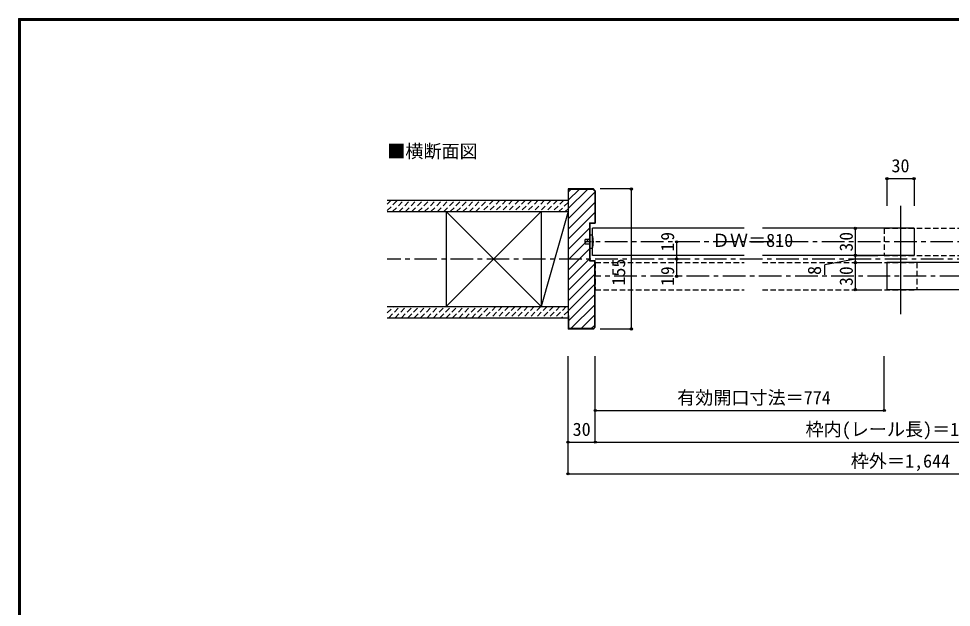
# Model space of a CAD drawing. Units: millimetres at full size, sheet at 1:5; some dimension numbers follow another scale. Extents: x -973 to 977, y -718 to 696.
# Drawn here: x -973 to 58, y 45 to 696 of the extents above; entities that cross this region are included whole.
import ezdxf
from ezdxf.enums import TextEntityAlignment as Align

# ---------------------------------------------------------------- set-up
doc = ezdxf.new("R2010")
doc.units = ezdxf.units.MM
doc.header["$LTSCALE"] = 5
doc.header["$PDMODE"] = 32
doc.header["$PDSIZE"] = 2.5
doc.linetypes.add('CHAIN1', pattern=[8, 5, -1, 1, -1])
doc.linetypes.add('DASHED1', pattern=[1.8, 1.2, -0.6])
for name, color, linetype in [('0-0_補助線', 4, 'Continuous'), ('0-1_通り芯', 4, 'CHAIN1'), ('0-2_柱', 7, 'Continuous'), ('0-3_仕上げ', 2, 'Continuous'), ('0-4_枠', 3, 'Continuous'), ('0-6_扉', 6, 'Continuous'), ('0-7_金物', 7, 'Continuous'), ('0-A_文字', 7, 'Continuous'), ('0-B_寸法', 7, 'Continuous'), ('0-C_ハッチ', 4, 'DASHED1'), ('F-1_枠', 6, 'Continuous')]:
    doc.layers.add(name, color=color, linetype=linetype)
doc.styles.add('ＭＳ ゴシック', font='')
doc.styles.get('ＭＳ ゴシック').set_extended_font_data('MS Gothic')

msp = doc.modelspace()

# ---------------------------------------------------------------- linework, layer by layer
at = {"layer": '0-0_補助線'}
msp.add_line((-365.847, 192.5), (-365.847, 322.5), dxfattribs=at)
at = {"layer": '0-0_補助線', "color": 7}
msp.add_point((-365.847, 192.5), dxfattribs=at)
at = {"layer": '0-1_通り芯'}
msp.add_line((569.135, 430), (-565.847, 430), dxfattribs=at)
at = {"layer": '0-2_柱'}
for p, q in [((-500.726, 377.5), (-395.726, 482.5)), ((-395.726, 377.5), (-500.726, 482.5)), ((-500.726, 377.5), (-395.726, 482.5)), ((-395.726, 377.5), (-500.726, 482.5)), ((-365.847, 482.5), (-395.726, 377.5)), ((-365.847, 482.5), (-395.726, 377.5))]:
    msp.add_line(p, q, dxfattribs=at)
at = {"layer": '0-2_柱', "color": 3}
for p, q in [((-500.726, 482.5), (-500.726, 377.5)), ((-395.726, 482.5), (-395.726, 377.5)), ((-365.847, 481.5), (-365.847, 376.5))]:
    msp.add_line(p, q, dxfattribs=at)
at = {"layer": '0-3_仕上げ'}
for p, q in [((-565.847, 495), (-365.847, 495)), ((-565.847, 495), (-365.847, 495)), ((-565.847, 482.5), (-365.847, 482.5)), ((-565.847, 482.5), (-365.847, 482.5)), ((-565.847, 377.5), (-365.847, 377.5)), ((-565.847, 377.5), (-365.847, 377.5)), ((-565.847, 365), (-365.847, 365)), ((-565.847, 365), (-365.847, 365))]:
    msp.add_line(p, q, dxfattribs=at)
at = {"layer": '0-4_枠'}
for p, q in [((-365.847, 507.5), (-365.847, 352.5)), ((-337.968, 507.5), (-365.847, 507.5)), ((-365.347, 492.5), (-365.347, 507)), ((-338.175, 507), (-365.347, 507)), ((-336.347, 505.171), (-338.175, 507)), ((-335.847, 505.379), (-337.968, 507.5)), ((-335.847, 505.379), (-335.847, 469.5)), ((-336.347, 505.171), (-336.347, 470)), ((-365.347, 492.5), (-365.847, 492.5)), ((-342.347, 470), (-342.347, 428)), ((-342.347, 470), (-336.347, 470)), ((-341.847, 469.5), (-335.847, 469.5)), ((-341.847, 469.5), (-341.847, 428.5)), ((-342.347, 428), (-336.347, 428)), ((-341.847, 428.5), (-335.847, 428.5)), ((-336.347, 354.828), (-336.347, 428)), ((-335.847, 354.621), (-335.847, 428.5)), ((-365.347, 367.5), (-365.847, 367.5)), ((-365.347, 367.5), (-365.347, 353)), ((-337.968, 352.5), (-365.847, 352.5)), ((-338.175, 353), (-365.347, 353)), ((-338.175, 353), (-336.347, 354.828)), ((-337.968, 352.5), (-335.847, 354.621))]:
    msp.add_line(p, q, dxfattribs=at)
at = {"layer": '0-6_扉', "color": 3}
msp.add_line((1.653, 489), (1.653, 369), dxfattribs=at)
at = {"layer": '0-6_扉'}
for p, q in [((-338.847, 434), (-338.847, 464)), ((-171.097, 464), (-338.847, 464)), ((16.653, 464), (-151.097, 464)), ((16.653, 464), (16.653, 434)), ((-171.097, 434), (-338.847, 434)), ((16.653, 434), (-151.097, 434)), ((-13.347, 426), (-13.347, 396)), ((154.403, 426), (-13.347, 426)), ((154.403, 396), (-13.347, 396))]:
    msp.add_line(p, q, dxfattribs=at)
at = {"layer": '0-6_扉', "color": 2, "linetype": 'DASHED1'}
for p, q in [((-16.347, 464), (-16.347, 434)), ((-16.347, 464), (154.403, 464)), ((-16.347, 434), (154.403, 434)), ((-335.847, 426), (-335.847, 396)), ((-335.847, 426), (-171.097, 426)), ((-151.097, 426), (19.635, 426)), ((19.635, 426), (19.635, 396)), ((-335.847, 396), (-171.097, 396)), ((-151.097, 396), (19.635, 396))]:
    msp.add_line(p, q, dxfattribs=at)
at = {"layer": '0-7_金物'}
for p, q in [((-338.847, 456.5), (-341.847, 456.5)), ((-341.847, 441.5), (-341.847, 456.5)), ((-341.847, 451.5), (-346.847, 451.5)), ((-346.847, 446.5), (-346.847, 451.5)), ((-341.847, 446.5), (-346.847, 446.5)), ((-338.847, 441.5), (-341.847, 441.5))]:
    msp.add_line(p, q, dxfattribs=at)
msp.add_arc((-369.298, 449), 31.361, 346.16371, 13.83632, dxfattribs=at)
at = {"layer": '0-B_寸法', "color": 4}
for p, q in [((-13.347, 519), (-13.347, 489)), ((-13.347, 519), (16.653, 519)), ((16.653, 519), (16.653, 489)), ((-295.884, 507.5), (-330.406, 507.5)), ((-295.884, 352.5), (-295.884, 507.5)), ((-23.347, 464), (-48.393, 464)), ((-48.393, 464), (-48.393, 434)), ((-245.884, 449), (-245.884, 430)), ((-23.347, 434), (-48.393, 434)), ((-48.393, 434), (-23.347, 434)), ((-48.393, 434), (-48.393, 396)), ((-245.884, 430), (-245.884, 411)), ((-48.393, 430), (-81.849, 423.587)), ((-81.849, 412.544), (-81.849, 423.587)), ((-48.393, 426), (-23.347, 426)), ((-48.393, 396), (-23.347, 396)), ((-295.884, 352.5), (-330.406, 352.5)), ((-365.847, 192.5), (-365.847, 322.5)), ((-335.847, 227.5), (-335.847, 322.5)), ((-335.847, 262.5), (-335.847, 322.5)), ((-16.347, 262.5), (-16.347, 322.5)), ((-335.847, 262.5), (-16.347, 262.5)), ((-365.847, 227.5), (369.135, 227.5)), ((-365.847, 192.5), (369.135, 192.5))]:
    msp.add_line(p, q, dxfattribs=at)
at = {"layer": '0-B_寸法', "color": 4, "linetype": 'CHAIN1'}
for p, q in [((339.635, 449), (-346.847, 449)), ((350.135, 411), (-336.347, 411))]:
    msp.add_line(p, q, dxfattribs=at)
at = {"layer": '0-B_寸法'}
for p in [(-13.347, 519), (16.653, 519), (-295.884, 507.5), (-48.393, 464), (-245.884, 449), (-48.393, 434), (-48.393, 434), (-245.884, 430), (-48.393, 426), (-245.884, 411), (-48.393, 396), (-295.884, 352.5), (-335.847, 262.5), (-16.347, 262.5), (-365.847, 227.5), (-335.847, 227.5), (-365.847, 192.5)]:
    msp.add_point(p, dxfattribs=at)
at = {"layer": '0-C_ハッチ', "linetype": 'Continuous'}
for p, q in [((-365.847, 485.755), (-344.602, 507)), ((-365.347, 495.315), (-353.662, 507)), ((-365.347, 504.376), (-362.723, 507)), ((-365.847, 474.441), (-336.347, 503.941)), ((-365.847, 463.127), (-336.347, 492.627)), ((-365.847, 451.814), (-336.347, 481.314)), ((-365.847, 440.5), (-342.347, 464)), ((-365.847, 429.186), (-342.347, 452.686)), ((-365.847, 417.872), (-342.347, 441.372)), ((-365.847, 406.559), (-342.347, 430.059)), ((-365.847, 395.245), (-336.347, 424.745)), ((-365.847, 383.931), (-336.347, 413.431)), ((-365.847, 372.617), (-336.347, 402.118)), ((-365.347, 361.803), (-336.347, 390.804)), ((-362.837, 353), (-336.347, 379.49)), ((-351.523, 353), (-336.347, 368.176)), ((-340.21, 353), (-336.347, 356.863))]:
    msp.add_line(p, q, dxfattribs=at)
at = {"layer": '0-C_ハッチ'}
for p, q in [((-565.847, 483.616), (-554.463, 495)), ((-565.847, 490.687), (-561.534, 495)), ((-565.847, 483.616), (-554.463, 495)), ((-565.847, 490.687), (-561.534, 495)), ((-559.892, 482.5), (-547.392, 495)), ((-559.892, 482.5), (-547.392, 495)), ((-552.821, 482.5), (-540.321, 495)), ((-552.821, 482.5), (-540.321, 495)), ((-545.75, 482.5), (-533.25, 495)), ((-545.75, 482.5), (-533.25, 495)), ((-538.679, 482.5), (-526.179, 495)), ((-538.679, 482.5), (-526.179, 495)), ((-531.608, 482.5), (-519.108, 495)), ((-531.608, 482.5), (-519.108, 495)), ((-524.536, 482.5), (-512.036, 495)), ((-524.536, 482.5), (-512.036, 495)), ((-517.465, 482.5), (-504.965, 495)), ((-517.465, 482.5), (-504.965, 495)), ((-510.394, 482.5), (-497.894, 495)), ((-510.394, 482.5), (-497.894, 495)), ((-503.323, 482.5), (-490.823, 495)), ((-503.323, 482.5), (-490.823, 495)), ((-496.252, 482.5), (-483.752, 495)), ((-496.252, 482.5), (-483.752, 495)), ((-489.181, 482.5), (-476.681, 495)), ((-489.181, 482.5), (-476.681, 495)), ((-482.11, 482.5), (-469.61, 495)), ((-482.11, 482.5), (-469.61, 495)), ((-475.039, 482.5), (-462.539, 495)), ((-475.039, 482.5), (-462.539, 495)), ((-467.968, 482.5), (-455.468, 495)), ((-467.968, 482.5), (-455.468, 495)), ((-448.397, 495), (-460.897, 482.5)), ((-448.397, 495), (-460.897, 482.5)), ((-441.326, 495), (-453.826, 482.5)), ((-441.326, 495), (-453.826, 482.5)), ((-434.255, 495), (-446.755, 482.5)), ((-434.255, 495), (-446.755, 482.5)), ((-427.184, 495), (-439.684, 482.5)), ((-427.184, 495), (-439.684, 482.5)), ((-420.113, 495), (-432.613, 482.5)), ((-420.113, 495), (-432.613, 482.5)), ((-413.041, 495), (-425.541, 482.5)), ((-413.041, 495), (-425.541, 482.5)), ((-405.97, 495), (-418.47, 482.5)), ((-405.97, 495), (-418.47, 482.5)), ((-398.899, 495), (-411.399, 482.5)), ((-398.899, 495), (-411.399, 482.5)), ((-391.828, 495), (-404.328, 482.5)), ((-391.828, 495), (-404.328, 482.5)), ((-384.757, 495), (-397.257, 482.5)), ((-384.757, 495), (-397.257, 482.5)), ((-377.686, 495), (-390.186, 482.5)), ((-377.686, 495), (-390.186, 482.5)), ((-370.615, 495), (-383.115, 482.5)), ((-370.615, 495), (-383.115, 482.5)), ((-365.847, 492.697), (-376.044, 482.5)), ((-365.847, 492.697), (-376.044, 482.5)), ((-365.847, 485.626), (-368.973, 482.5)), ((-365.847, 485.626), (-368.973, 482.5)), ((-565.847, 370.479), (-558.826, 377.5)), ((-565.847, 370.479), (-558.826, 377.5)), ((-564.255, 365), (-551.755, 377.5)), ((-564.255, 365), (-551.755, 377.5)), ((-557.184, 365), (-544.684, 377.5)), ((-557.184, 365), (-544.684, 377.5)), ((-550.113, 365), (-537.613, 377.5)), ((-550.113, 365), (-537.613, 377.5)), ((-543.041, 365), (-530.541, 377.5)), ((-543.041, 365), (-530.541, 377.5)), ((-535.97, 365), (-523.47, 377.5)), ((-535.97, 365), (-523.47, 377.5)), ((-528.899, 365), (-516.399, 377.5)), ((-528.899, 365), (-516.399, 377.5)), ((-521.828, 365), (-509.328, 377.5)), ((-521.828, 365), (-509.328, 377.5)), ((-514.757, 365), (-502.257, 377.5)), ((-514.757, 365), (-502.257, 377.5)), ((-507.686, 365), (-495.186, 377.5)), ((-507.686, 365), (-495.186, 377.5)), ((-500.615, 365), (-488.115, 377.5)), ((-500.615, 365), (-488.115, 377.5)), ((-493.544, 365), (-481.044, 377.5)), ((-493.544, 365), (-481.044, 377.5)), ((-486.473, 365), (-473.973, 377.5)), ((-486.473, 365), (-473.973, 377.5)), ((-479.402, 365), (-466.902, 377.5)), ((-479.402, 365), (-466.902, 377.5)), ((-472.331, 365), (-459.831, 377.5)), ((-472.331, 365), (-459.831, 377.5)), ((-465.26, 365), (-452.76, 377.5)), ((-465.26, 365), (-452.76, 377.5)), ((-445.689, 377.5), (-458.189, 365)), ((-445.689, 377.5), (-458.189, 365)), ((-438.618, 377.5), (-451.118, 365)), ((-438.618, 377.5), (-451.118, 365)), ((-431.547, 377.5), (-444.047, 365)), ((-431.547, 377.5), (-444.047, 365)), ((-424.475, 377.5), (-436.975, 365)), ((-424.475, 377.5), (-436.975, 365)), ((-417.404, 377.5), (-429.904, 365)), ((-417.404, 377.5), (-429.904, 365)), ((-410.333, 377.5), (-422.833, 365)), ((-410.333, 377.5), (-422.833, 365)), ((-403.262, 377.5), (-415.762, 365)), ((-403.262, 377.5), (-415.762, 365)), ((-396.191, 377.5), (-408.691, 365)), ((-396.191, 377.5), (-408.691, 365)), ((-389.12, 377.5), (-401.62, 365)), ((-389.12, 377.5), (-401.62, 365)), ((-382.049, 377.5), (-394.549, 365)), ((-382.049, 377.5), (-394.549, 365)), ((-374.978, 377.5), (-387.478, 365)), ((-374.978, 377.5), (-387.478, 365)), ((-367.907, 377.5), (-380.407, 365)), ((-367.907, 377.5), (-380.407, 365)), ((-365.847, 372.489), (-373.336, 365)), ((-365.847, 372.489), (-373.336, 365)), ((-365.847, 366.418), (-366.265, 366)), ((-365.847, 366.418), (-366.265, 366))]:
    msp.add_line(p, q, dxfattribs=at)
at = {"layer": 'F-1_枠'}
for p, q in [((-973.347, 695.833), (-973.347, -700.833)), ((-973.347, 695.833), (976.653, 695.833)), ((-973.347, 695), (976.653, 695)), ((-973.347, 694.167), (976.653, 694.167)), ((-972.514, 695.833), (-972.514, -700.833)), ((-971.68, 695.833), (-971.68, -700.833))]:
    msp.add_line(p, q, dxfattribs=at)

# ---------------------------------------------------------------- texts
at = {"layer": '0-A_文字', "style": 'ＭＳ ゴシック'}
msp.add_text('■横断面図', height=14.66, dxfattribs=at).set_placement((-565.847, 537.5), align=Align.BOTTOM_LEFT)
at = {"layer": '0-B_寸法', "style": 'ＭＳ ゴシック'}
for s, p in [('30', (-8.347, 521.5)), ('ＤＷ＝810', (-206.918, 439)), ('有効開口寸法＝774', (-245.312, 265)), ('30', (-360.847, 230)), ('枠内(レール長)＝1,584', (-103.347, 230)), ('枠外＝1,644', (-53.347, 195))]:
    msp.add_text(s, height=14.66, dxfattribs=at).set_placement(p, align=Align.BOTTOM_LEFT)
for s, p in [('155', (-298.384, 400.569)), ('8', (-81.849, 412.375))]:
    msp.add_text(s, height=14.66, rotation=90, dxfattribs=at).set_placement(p, align=Align.BOTTOM_LEFT)
at = {"layer": '0-B_寸法', "char_height": 14.66, "attachment_point": 7, "rotation": 90, "style": 'ＭＳ ゴシック'}
for s, insert in [('\\T1.27;\\W0.95;19', (-248.384, 438.375)), ('\\T1.27;\\W0.95;30', (-50.893, 438.375)), ('\\T1.27;\\W0.95;19', (-248.384, 400.375)), ('\\T1.27;\\W0.95;30', (-50.893, 400.375))]:
    msp.add_mtext(s, dxfattribs=dict(at, insert=insert))

doc.saveas('drawing.dxf')
